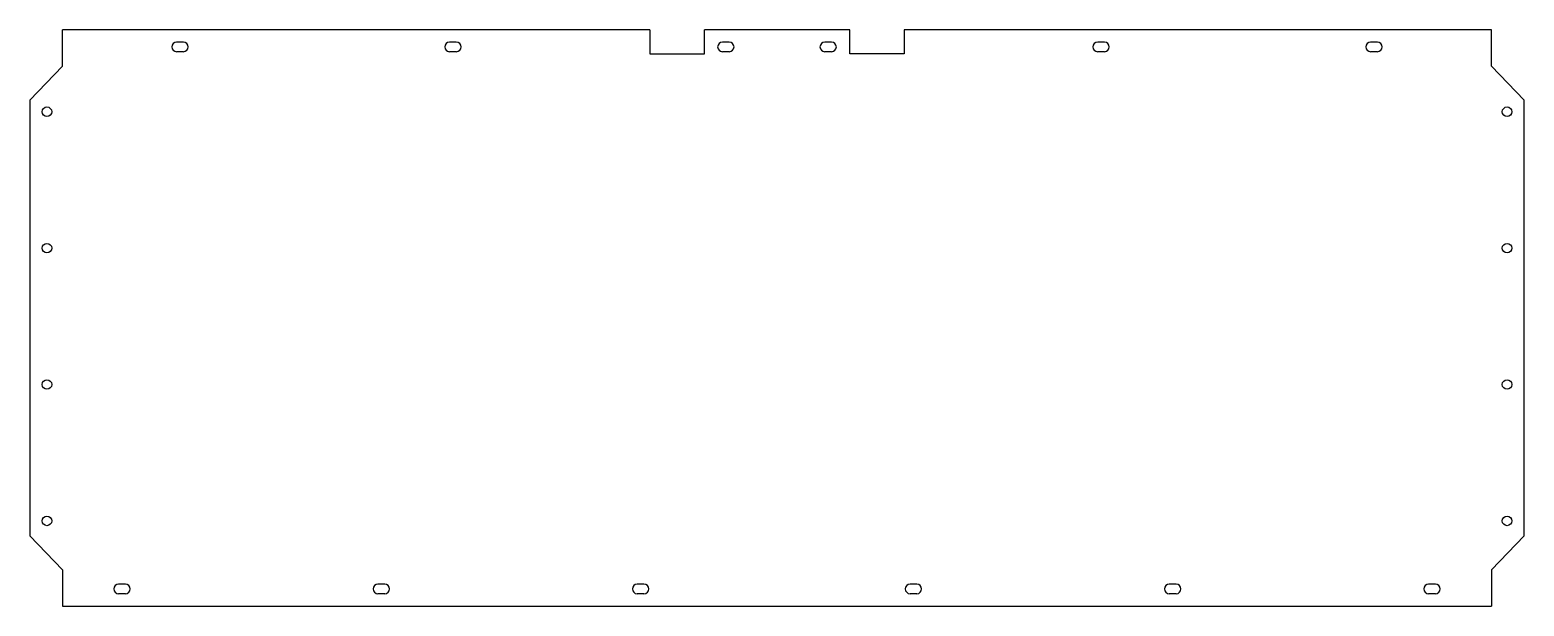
# Model space of a CAD drawing. Header units: millimetres. Extents: x 970 to 3160, y 1006 to 1851.
import ezdxf

# ---------------------------------------------------------------- set-up
doc = ezdxf.new("R2010")
doc.units = ezdxf.units.MM

msp = doc.modelspace()

# ---------------------------------------------------------------- linework, layer by layer
for p, q in [((1018.4, 1797.7), (1018.4, 1850.7)), ((1878.9, 1850.7), (1018.4, 1850.7)), ((2171.9, 1850.7), (1958.9, 1850.7)), ((3112.4, 1850.7), (2251.9, 1850.7)), ((3112.4, 1797.7), (3112.4, 1850.7)), ((1195.4, 1832.7), (1185.4, 1832.7)), ((1195.4, 1818.7), (1185.4, 1818.7)), ((1595.4, 1832.7), (1585.4, 1832.7)), ((1595.4, 1818.7), (1585.4, 1818.7)), ((1995.4, 1832.7), (1985.4, 1832.7)), ((1995.4, 1818.7), (1985.4, 1818.7)), ((2145.4, 1832.7), (2135.4, 1832.7)), ((2145.4, 1818.7), (2135.4, 1818.7)), ((2545.4, 1832.7), (2535.4, 1832.7)), ((2545.4, 1818.7), (2535.4, 1818.7)), ((2945.4, 1832.7), (2935.4, 1832.7)), ((2945.4, 1818.7), (2935.4, 1818.7)), ((1018.4, 1797.7), (970.4, 1747.7)), ((3112.4, 1797.7), (3160.4, 1747.7)), ((970.4, 1747.7), (970.4, 1108.7)), ((3160.4, 1108.7), (3160.4, 1747.7)), ((1018.4, 1058.7), (970.4, 1108.7)), ((3112.4, 1058.7), (3160.4, 1108.7)), ((1018.4, 1058.7), (1018.4, 1005.7)), ((3112.4, 1058.7), (3112.4, 1005.7)), ((1110.4, 1037.9), (1100.4, 1037.9)), ((1490.4, 1037.9), (1480.4, 1037.9)), ((1870.4, 1037.9), (1860.4, 1037.9)), ((2270.4, 1037.9), (2260.4, 1037.9)), ((2650.4, 1037.9), (2640.4, 1037.9)), ((3030.4, 1037.9), (3020.4, 1037.9)), ((1110.4, 1023.9), (1100.4, 1023.9)), ((1490.4, 1023.9), (1480.4, 1023.9)), ((1870.4, 1023.9), (1860.4, 1023.9)), ((2270.4, 1023.9), (2260.4, 1023.9)), ((2650.4, 1023.9), (2640.4, 1023.9)), ((3030.4, 1023.9), (3020.4, 1023.9)), ((1018.4, 1005.7), (3112.4, 1005.7))]:
    msp.add_line(p, q)
for points in [[(1878.9, 1850.7), (1878.9, 1815.7), (1958.9, 1815.7), (1958.9, 1850.7)], [(2251.9, 1850.7), (2251.9, 1815.7), (2171.9, 1815.7), (2171.9, 1850.7)]]:
    msp.add_lwpolyline(points)
for centre in [(995.4, 1730.7), (3135.4, 1730.7), (995.4, 1530.7), (3135.4, 1530.7), (995.4, 1330.7), (3135.4, 1330.7), (995.4, 1130.7), (3135.4, 1130.7)]:
    msp.add_circle(centre, 7)
for centre, start, end in [((1185.4, 1825.7), 90, 270), ((1195.4, 1825.7), 270, 90), ((1585.4, 1825.7), 90, 270), ((1595.4, 1825.7), 270, 90), ((1985.4, 1825.7), 90, 270), ((1995.4, 1825.7), 270, 90), ((2135.4, 1825.7), 90, 270), ((2145.4, 1825.7), 270, 90), ((2535.4, 1825.7), 90, 270), ((2545.4, 1825.7), 270, 90), ((2935.4, 1825.7), 90, 270), ((2945.4, 1825.7), 270, 90), ((1100.4, 1030.9), 90, 270), ((1110.4, 1030.9), 270, 90), ((1480.4, 1030.9), 90, 270), ((1490.4, 1030.9), 270, 90), ((1860.4, 1030.9), 90, 270), ((1870.4, 1030.9), 270, 90), ((2260.4, 1030.9), 90, 270), ((2270.4, 1030.9), 270, 90), ((2640.4, 1030.9), 90, 270), ((2650.4, 1030.9), 270, 90), ((3020.4, 1030.9), 90, 270), ((3030.4, 1030.9), 270, 90)]:
    msp.add_arc(centre, 7, start, end)

doc.saveas('drawing.dxf')
